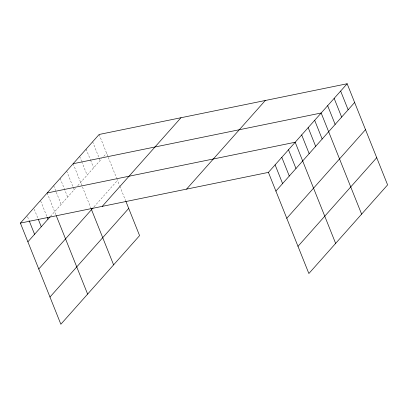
<?xml version="1.0" encoding="UTF-8"?>
<svg xmlns="http://www.w3.org/2000/svg" width="408" height="408" viewBox="0 0 408 408"><rect width="100%" height="100%" fill="white"/><g stroke="black" fill="none" stroke-linecap="round" stroke-linejoin="round"><path stroke-width="0.31" stroke-dasharray="2.04 1.53" d="M50.47 216.393L75.358 188.379M77.795 185.635L101.745 158.671M103.775 156.386L106.616 153.189M93.952 206.897L117.494 180.392M99.129 134.472L108.033 156.738M108.273 157.33L116.55 178.026M116.785 178.617L119.595 185.645M119.83 186.226L125.669 200.828M92.636 141.785L98.95 157.575M99.185 158.161L100.118 160.502M86.139 149.099L90.352 159.625M90.586 160.211L93.626 167.816M79.642 156.412L81.513 161.089M81.748 161.675L87.128 175.124M73.149 163.72L90.806 207.866M66.652 171.034L72.971 186.823M73.205 187.41L74.139 189.751M60.16 178.347L67.646 197.064M53.662 185.66L61.149 204.372M47.17 192.969L55.835 214.644M40.708 201.088L47.027 216.883M34.252 209.207L37.995 218.566M27.56 216.74L28.963 220.249"/><path stroke-width="0.61" d="M125.904 201.409L139.582 235.615L60.853 324.248L20.4 223.105L99.129 134.472L347.147 83.752L387.6 184.895L308.871 273.528L268.418 172.385L347.147 83.752M27.887 241.822L50.051 216.867M38.765 269.02L93.136 207.81M102.245 206.366L180.974 117.733M49.975 297.05L128.704 208.417M186.568 189.123L265.302 100.49M275.9 191.097L354.634 102.469M286.783 218.3L365.512 129.667M297.993 246.325L376.722 157.692M73.149 163.72L321.162 113.001L361.621 214.144M47.17 192.969L295.183 142.249L335.636 243.392M20.4 223.105L268.418 172.385M340.649 91.066L348.136 109.778M334.157 98.374L341.639 117.091M327.66 105.687L335.147 124.404M314.67 120.314L322.157 139.026M308.173 127.622L315.659 146.339M301.68 134.936L309.167 153.653M288.492 149.782L295.978 168.499M281.8 157.315L289.287 176.032M275.109 164.847L282.596 183.564M91.04 208.457L113.603 264.863M56.309 215.827L87.623 294.112M47.262 217.464L47.96 219.218M38.23 219.152L41.269 226.751M29.198 220.835L34.578 234.289"/></g></svg>
